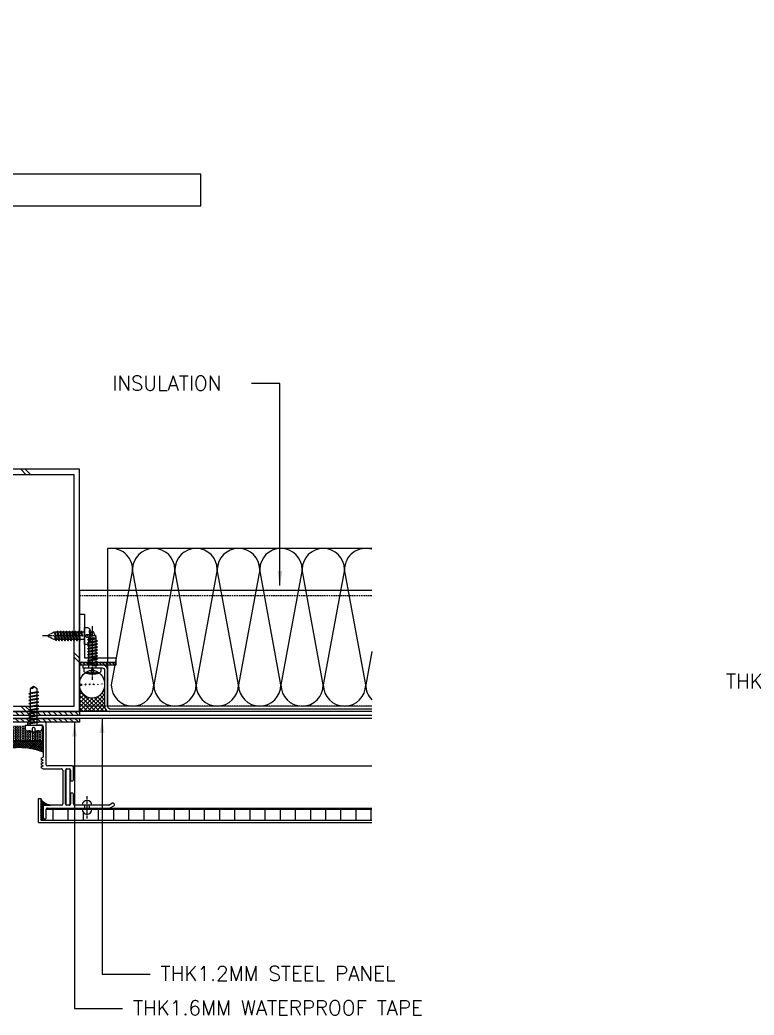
# Model space of a CAD drawing. Header units: millimetres. Extents: x 2352 to 12473, y 635 to 7997.
# Drawn here: x 4859.1 to 5162.1, y 1294.1 to 1704.5 of the extents above; entities that cross this region are included whole.
import ezdxf

# ---------------------------------------------------------------- set-up
doc = ezdxf.new("R2010")
doc.units = ezdxf.units.MM
for name, pattern in [('CENTER', [2, 1.25, -0.25, 0.25, -0.25]), ('CENTER2', [1.125, 0.75, -0.125, 0.125, -0.125]), ('HIDDEN', [9.524999999999999, 6.35, -3.175])]:
    doc.linetypes.add(name, pattern=pattern)
for name, color, linetype in [('1P', 9, 'CENTER'), ('5', 5, 'Continuous'), ('8', 8, 'Continuous'), ('BITS', 9, 'Continuous'), ('Bolt', 1, 'Continuous'), ('C', 7, 'Continuous'), ('CEN1', 1, 'CENTER2'), ('Dims', 1, 'Continuous'), ('HAT', 5, 'Continuous'), ('INSU', 40, 'Continuous'), ('insulation', 1, 'Continuous'), ('M_STL-1', 2, 'Continuous'), ('PART', 7, 'Continuous'), ('PE', 9, 'Continuous'), ('steel', 4, 'Continuous'), ('TEXT', 4, 'Continuous'), ('WALL', 3, 'Continuous')]:
    doc.layers.add(name, color=color, linetype=linetype)
doc.styles.get("Standard").update_dxf_attribs({"font": 'arial.ttf'})
doc.styles.add('style1', font='simplex.shx')
doc.dimstyles.new('Telling', dxfattribs={"dimscale": 2, "dimtxt": 3, "dimasz": 3, "dimexe": 1, "dimexo": 3, "dimgap": 1, "dimtad": 1, "dimdec": 1, "dimrnd": 1, "dimdsep": 46, "dimtxsty": 'Standard', "dimcen": 3, "dimclrd": 1, "dimclre": 1, "dimclrt": 2, "dimadec": 0, "dimazin": 0, "dimtfac": 1, "dimtdec": 1, "dimtofl": 0, "dimtmove": 0, "dimatfit": 0, "dimfxl": 1, "dimtolj": 1, "dimtzin": 0, "dimlwe": -1, "dimarcsym": 0})

# ---------------------------------------------------------------- blocks, each defined once
blk = doc.blocks.new('al mold')
at = {"color": 4}
for p, q in [((-4.09999999995974, 37.41010205150217), (-4.100000000005821, 33.9000000000291)), ((-3.399999999935299, 37.91010205147899), (-3.599999999950351, 37.91010205150371)), ((-2.900000000008731, 32.70000000001746), (-2.899999999948099, 37.41010205150217)), ((-30.43756443470484, 33.33301270195449), (-32.01506350947628, 32.42224318649411)), ((-4.600000000005821, 33.4000000000291), (-30.18756443470484, 33.40000000006336)), ((-31.41506350944136, 31.38301270194957), (-30.11602540378517, 32.13301270194285)), ((-29.86602540378517, 32.20000000005172), (-15.80000000000291, 32.20000000001746)), ((-15.30000000000291, 31.70000000001746), (-15.30000000000291, 27.6930000000291)), ((-14.10000000003492, 27.6930000000291), (-14.10000000002037, 31.70000000001746)), ((-13.60000000000582, 32.20000000001746), (-12.60000000000582, 32.19999999998836)), ((-12.10000000002037, 31.69999999998836), (-12.10000000000582, 17.69999999998254)), ((-10.90000000000873, 17.70000000001164), (-10.89999999999418, 31.70000000001746)), ((-10.39999999999418, 32.20000000001746), (-3.400000000008731, 32.20000000001746)), ((-15.30000000000291, 21.713), (-15.30000000000291, 16.5)), ((-14.10000000000582, 17.69999999998254), (-14.10000000000582, 21.713)), ((-12.60000000000582, 17.19999999998254), (-13.60000000000582, 17.19999999998254)), ((-2.900000000008731, 17.20000000001164), (-10.40000000000873, 17.20000000001164)), ((-1.860769515449647, 16.60000000006403), (-2.900000000008731, 17.20000000001164)), ((-2.900000000008731, 16.00000000011642), (-1.860769515449647, 16.60000000006403)), ((-14.80000000000291, 16), (-4.600000000005821, 16)), ((-4.100000000005821, 15.5), (-4.100000000005821, -1.5)), ((-1.860769515435095, 15.4000000001688), (-2.900000000008731, 16.00000000011642)), ((-2.900000000008731, 14.80000000022119), (-1.860769515435095, 15.4000000001688)), ((-1.860769515449647, 14.20000000027358), (-2.900000000008731, 14.80000000022119)), ((-2.900000000023283, 13.60000000032596), (-1.860769515449647, 14.20000000027358)), ((-1.860769515464199, 13.00000000037835), (-2.900000000023283, 13.60000000032596)), ((-2.900000000023017, 12.40000000043929), (-1.860769515464199, 13.00000000037835)), ((-2.900000000008731, -0.2999999999883585), (-2.900000000023016, 12.40000000043929)), ((-3.600000000005821, -2), (3.100000000005821, -1.999999999984491)), ((3.100000000005821, -0.7999999999728498), (-2.400000000008731, -0.7999999999883585))]:
    blk.add_line(p, q, dxfattribs=at)
for centre, radius, start, end in [((-3.599999999950356, 37.41010205149432), 0.5000000000093863, 89.99999999999945, 179.9999999991003), ((-3.399999999935315, 37.41010205149177), 0.499999999987216, 1.1920210057681e-09, 89.99999999999818), ((-30.18756443470334, 32.90000000006484), 0.4999999999985221, 90.00000000017099, 120.0000000002952), ((-4.600000000004521, 33.9000000000278), 0.4999999999987006, 269.9999999998511, 1.490026257175901e-10), ((-31.76506350947568, 31.98923048461069), 0.499999999992674, 120.0000000005641, 221.5369590342037), ((-31.66506350944503, 31.81602540386355), 0.5000000000206761, 198.4630409680796, 299.9999999991176), ((-29.86602540378341, 31.7000000000522), 0.4999999999995173, 90.00000000020151, 120.0000000002646), ((-15.80000000000291, 31.70000000001746), 0.5, 0, 90), ((-13.60000000001835, 31.70000000001544), 0.5000000000020215, 89.9999999985641, 179.9999999997688), ((-12.60000000002075, 31.69999999998798), 0.5000000000003766, 4.315376591806435e-11, 89.99999999828913), ((-10.3999999999938, 31.70000000001708), 0.5000000000003801, 90.00000000004356, 179.9999999999568), ((-3.400000000008731, 32.70000000001746), 0.5, 270, 0), ((-14.79999999999523, 27.69300000002655), 0.5000000000076756, 179.9999999997073, 281.5369590290152), ((-14.60000000004933, 27.69300000003182), 0.500000000014406, 258.4630409702273, 359.9999999996886), ((-14.80000000001519, 21.71300000000086), 0.4999999999877215, 78.46304096648247, 180.0000000000985), ((-14.59999999999865, 21.71299999999758), 0.4999999999928271, 2.776497014770223e-10, 101.5369590345029), ((-14.80000000000291, 16.5), 0.5, 180, 270), ((-13.60000000000582, 17.69999999998254), 0.5, 180, 270), ((-12.60000000000544, 17.69999999998216), 0.4999999999996216, 269.9999999999566, 4.356087691735729e-11), ((-10.40000000000911, 17.70000000001126), 0.4999999999996199, 179.9999999999564, 270.0000000000433), ((-4.600000000005821, 15.5), 0.5, 0, 90), ((-3.600000000005821, -1.5), 0.5, 180, 270), ((-2.400000000008397, -0.2999999999880245), 0.500000000000334, 180.0000000000383, 269.9999999999617), ((3.100000000006552, -1.299999999974983), 0.5000000000021332, 348.4630409668031, 90.00000000008382), ((3.100000000006402, -1.499999999982236), 0.5000000000022559, 269.9999999999334, 11.53695903317965)]:
    blk.add_arc(centre, radius, start, end, dxfattribs=at)
blk = doc.blocks.new('A$C59F37337')
at = {"layer": '1P', "color": 1, "linetype": 'HIDDEN'}
blk.add_lwpolyline([(0.338621287521164, 0.9658895794630098), (0.5312915162230638, 1.19477642089555), (0.6198928884423367, 1.450536707102628), (0.6295817930677003, 1.7206970170148), (0.5855146189442166, 1.992783929620828), (0.5128477549169475, 2.254324023851268), (0.4367375899037143, 2.492843878665781), (0.3823405126913713, 2.695870073009473), (0.3748129121249804, 2.850929185842006), (0.432804375393971, 2.949783097435329), (0.5489372825559258, 3.001134893266908), (0.7093272118818277, 3.017922960170154), (0.900089741759075, 3.013085684949374), (1.107340450473203, 2.999561454423429), (1.317194916324297, 2.990288655396625), (1.515768717670653, 2.998205674702376), (1.689177432812357, 3.036250899115885), (1.825850710361919, 3.113411876350483), (1.92347448003602, 3.222872797551872), (1.982048741863764, 3.353867014731122), (2.001573495786943, 3.495627879884751), (1.982048741863764, 3.637388745038379), (1.92347448003602, 3.768382962203077), (1.825850710361919, 3.877843883389914), (1.689177432812357, 3.955004860624513), (1.515768717656101, 3.993050085052573), (1.317194916295193, 4.000967104343772), (1.107340450444099, 3.991694305302417), (0.9000897417299711, 3.97817007476192), (0.7093272118818277, 3.97333279954114), (0.5489372825413739, 3.990120866429834), (0.432804375393971, 4.041472662275964), (0.3748129121249804, 4.140326573854736), (0.3823405135062785, 4.295385687443968), (0.4367375967722182, 4.498411887040902), (0.5128477782000118, 4.736931756087188), (0.5855146741250792, 4.998471878009923), (0.6295819008682884, 5.270558836265309), (0.6198930747068516, 5.540719214294995), (0.5312918119907408, 5.796479595540632), (0.3386217290262721, 6.025366563429316)], dxfattribs=at)
at = {"layer": 'Bolt', "color": 1}
for p, q in [((2.866485618376828, 6.991258342262199), (1.603241132894254, 6.991258342262199)), ((2.866485618376828, 6.991258342145784), (2.866485618376828, 5.46192001490931)), ((2.866485618376828, 1.529335744889295), (2.866485618376828, 5.46192001490931)), ((2.874878151373196, 4.97548958459015), (17.88161741852127, 4.97548958464813)), ((3.464444549543259, 1.512687651825445), (4.128492074167298, 5.470175575035)), ((4.845133342161716, 1.512687651825445), (5.509180866785755, 5.470175575035)), ((6.225822134838381, 1.512687651825445), (6.88986965946242, 5.470175575035)), ((7.606510927515046, 1.512687651825445), (8.270558452080877, 5.470175575035)), ((8.987199720133503, 1.512687651825445), (9.651247244757542, 5.470175575035)), ((10.36788851281017, 1.512687651825445), (11.03193603743421, 5.470175575035)), ((11.73531724753411, 1.521381776699172), (12.39936477215815, 5.478869699908728)), ((13.10274598225806, 1.5300759015729), (13.7667935068821, 5.487563824782455)), ((14.470174716982, 1.538770026446628), (15.13422224160604, 5.496257949656183)), ((15.83760345170595, 1.547464151320355), (16.50165097632998, 5.504952074529911)), ((17.88161741852127, 4.97548958464813), (18.86648561837683, 3.495627879899075)), ((17.87886517818151, 2.007373642328275), (2.866485618435036, 2.00737364215388)), ((2.866485618376828, -2.582492697911221e-06), (2.866485618376828, 1.529335744743776)), ((18.86648561837683, 3.495627879899075), (17.87886517818151, 2.007373642328275)), ((2.866485618376828, -2.582347178758937e-06), (1.603241132894254, -2.582347178758937e-06))]:
    blk.add_line(p, q, dxfattribs=at)
at = {"layer": 'Bolt', "color": 1, "linetype": 'Continuous'}
blk.add_line((2.866485618435036, 1.739822318405686), (2.866485618435036, 5.251433441392919), dxfattribs=at)
at = {"layer": 'Bolt', "color": 1}
for points in [[(4.141528887870663, 5.482830296073416), (3.84474531563319, 4.979584393010782), (3.444732674768602, 2.011723938666591), (3.451184491590539, 1.521381776699172), (3.760871697413677, 2.011723938666591), (4.386697925823682, 4.979584393010782), (4.141528887870663, 5.476378425525809)], [(5.522217680547328, 5.482830296073416), (5.225434108251648, 4.979584393010782), (4.825421467387059, 2.011723938666591), (4.831873284208996, 1.521381776699172), (5.141560490032134, 2.011723938666591), (5.767386718500347, 4.979584393010782), (5.522217680547328, 5.476378425525809)], [(6.902906473165785, 5.482830296073416), (6.606122900928312, 4.979584393010782), (6.206110260063724, 2.011723938666591), (6.212562076827453, 1.521381776699172), (6.522249282650591, 2.011723938666591), (7.148075511118805, 4.979584393010782), (6.902906473165785, 5.476378425525809)], [(8.283595265784243, 5.482830296073416), (7.986811693604977, 4.979584393010782), (7.586799052740389, 2.011723938666591), (7.593250869504118, 1.521381776699172), (7.902938075327256, 2.011723938666591), (8.52876430379547, 4.979584393010782), (8.283595265784243, 5.476378425525809)], [(9.664284058460908, 5.482830296073416), (9.367500486223435, 4.979584393010782), (8.967487845417054, 2.011723938666591), (8.973939662180783, 1.521381776699172), (9.283626868003921, 2.011723938666591), (9.909453096413927, 4.979584393010782), (9.664284058460908, 5.476378425525809)], [(11.04497285113757, 5.482830296073416), (10.7481892789001, 4.979584393010782), (10.34817663803551, 2.011723938666591), (10.35462845485745, 1.521381776699172), (10.66431566068059, 2.011723938666591), (11.29014188909059, 4.979584393010782), (11.04497285113757, 5.476378425525809)], [(12.41240158586152, 5.491524420947144), (12.11561801362404, 4.98827851788451), (11.71560537275946, 2.020418063540319), (11.72205718958139, 1.5300759015729), (12.03174439540453, 2.020418063540319), (12.65757062381454, 4.98827851788451), (12.41240158586152, 5.485072550399536)], [(13.77983032058546, 5.500218545820871), (13.48304674834799, 4.996972642758237), (13.0830341074834, 2.029112188414047), (13.08948592430534, 1.538770026446628), (13.39917313012847, 2.029112188414047), (14.02499935853848, 4.996972642758237), (13.77983032058546, 5.493766675273264)], [(15.14725905530941, 5.508912670694599), (14.85047548307193, 5.005666767631965), (14.45046284220734, 2.037806313287774), (14.45691465902928, 1.547464151320355), (14.76660186485242, 2.037806313287774), (15.39242809326242, 5.005666767631965), (15.14725905530941, 5.502460800146991)], [(16.51468779003335, 5.517606795568327), (16.21790421779588, 5.014360892505692), (15.81789157693129, 2.046500438161502), (15.82434339375322, 1.556158276194083), (16.13403059957636, 2.046500438161502), (16.75985682798637, 5.014360892505692), (16.51468779003335, 5.511154925020719)]]:
    blk.add_lwpolyline(points, dxfattribs=at)
for centre, radius, start, end in [((9.613624817315213, 3.495627262126845), 9.61380586560537, 164.7437715706449, 195.256218429644), ((1.60324130146364, 5.680444000833859), 1.310814341272848, 90.00000736962083, 164.7437715702928), ((1.603241132894254, 1.310811979426262), 1.31081456174951, 195.2562184294334, 270), ((18.82668353201188, 2.454023469842468), 1.04236459704184, 87.81166195339638, 204.8997216168427)]:
    blk.add_arc(centre, radius, start, end, dxfattribs=at)
blk = doc.blocks.new('A$C1041300C')
at = {"layer": 'CEN1', "linetype": 'CENTER'}
blk.add_line((3.499998653744115, -7.232301868498325e-08), (3.499998653744115, 22.14709833574307), dxfattribs=at)
at = {"layer": 'CEN1'}
for p, q in [((1.999998653744115, 17.3769393296534), (3.12354821653571, 19.74987745612452)), ((1.999998653744115, 16.20282862207387), (1.999998653744115, 17.3769393296534)), ((1.999998653744115, 17.12083107503713), (3.535107884657918, 17.12083107503713)), ((4.999998653744115, 17.3769393296534), (3.876449090967071, 19.74987745612452)), ((4.999998653744115, 16.81551384876366), (4.999998653744115, 17.3769393296534)), ((1.999998653744115, 14.96989482287609), (1.999998653744115, 15.70366632682271)), ((1.999998653744115, 13.7369610236783), (1.999998653744115, 14.47073252762493)), ((1.999998653744115, 12.50402722448052), (1.999998653744115, 13.23779872842715)), ((4.999998653744115, 15.58128317828232), (4.999998653744115, 16.31635155352706)), ((4.999998653744115, 14.34834937908454), (4.999998653744115, 15.08212088303117)), ((4.999998653744115, 13.11541557988676), (4.999998653744115, 13.84918708383339)), ((4.999998653744115, 11.88248178068898), (4.999998653744115, 12.6162532846356)), ((1.999998653744115, 11.27109342528274), (1.999998653744115, 12.00486492922937)), ((1.999998653744115, 10.03815962608496), (1.999998653744115, 10.77193113003159)), ((1.999998653744115, 8.805225826887181), (1.999998653744115, 9.538997330833809)), ((1.999998653744115, 7.5722920276894), (1.999998653744115, 8.306063531636028)), ((4.999998653744115, 10.6495479814912), (4.999998653744115, 11.38331948543782)), ((4.999998653744115, 9.416614182293415), (4.999998653744115, 10.15038568624004)), ((4.999998653744115, 8.183680383095634), (4.999998653744115, 8.917451887042262)), ((6.999998653744115, 4.875604595887125), (-1.346255885437131e-06, 4.875604595887125)), ((-1.346255885437131e-06, 4.875604595887125), (-1.346255885437131e-06, 3.881604595881072)), ((1.999998653744115, 6.339358228491619), (1.999998653744115, 7.073129732438247)), ((1.999998653744115, 4.875604595887125), (1.999998653744115, 5.840195933240466)), ((4.999998653744115, 6.950746583897853), (4.999998653744115, 7.684518087844481)), ((4.999998653744115, 4.875604595887125), (4.999998653744115, 6.451584288661252)), ((6.999998653744115, 3.881604595881072), (6.999998653744115, 4.875604595887125))]:
    blk.add_line(p, q, dxfattribs=at)
at = {"layer": 'CEN1', "linetype": 'Continuous'}
for p, q in [((5.487659101054305, 16.5155086172017), (1.999998653744115, 17.12083107503713)), ((4.999998653744115, 16.31635155352706), (1.999998653744115, 16.93789699730405)), ((5.478206172352657, 16.62132789853786), (2.247834591486026, 17.12083107503713)), ((4.999998653744115, 16.81551384877821), (3.535107884657918, 17.12083107503713)), ((5.478206172352657, 16.62132789853786), (4.999998653744115, 16.81551384877821)), ((5.487660077691544, 16.5155086172017), (4.999998653744115, 16.31635155352706)), ((5.487659101054305, 15.28127794670581), (1.503524978994392, 15.93592182561406)), ((5.487659101054305, 14.04834414750803), (1.503524978994392, 14.70298802641628)), ((5.487659101054305, 12.8154103483248), (1.503524978994392, 13.4700542272185)), ((1.513310942988028, 16.00367155838467), (1.999998653744115, 16.20282862207387)), ((1.513310942988028, 14.77073775918689), (1.999998653744115, 14.96989482287609)), ((1.513310942988028, 13.53780395998911), (1.999998653744115, 13.7369610236783)), ((1.513310942988028, 12.30487016079132), (1.999998653744115, 12.50402722448052)), ((1.522763871689676, 15.89785227704851), (1.999998653744115, 15.70366632682271)), ((1.522763871689676, 14.66491847785073), (1.999998653744115, 14.47073252762493)), ((1.522763871689676, 13.43198467865295), (1.999998653744115, 13.23779872842715)), ((5.478206172352657, 15.38709722804197), (1.562346240432817, 16.03193561009539)), ((5.478206172352657, 14.15416342884419), (1.562346240432817, 14.79900181089761)), ((5.478206172352657, 12.9212296296464), (1.562346240432817, 13.56606801169983)), ((5.478206172352657, 11.68829583046318), (1.562346240432817, 12.33313421250205)), ((4.999998653744115, 15.58128317828232), (1.999998653744115, 16.20282862207387)), ((4.999998653744115, 15.08212088303117), (1.999998653744115, 15.70366632682271)), ((4.999998653744115, 14.34834937908454), (1.999998653744115, 14.96989482287609)), ((4.999998653744115, 13.84918708383339), (1.999998653744115, 14.47073252762493)), ((4.999998653744115, 13.11541557988676), (1.999998653744115, 13.7369610236783)), ((4.999998653744115, 12.6162532846356), (1.999998653744115, 13.23779872842715)), ((4.999998653744115, 11.88248178068898), (1.999998653744115, 12.50402722448052)), ((5.478206172352657, 15.38709722804197), (4.999998653744115, 15.58128317828232)), ((5.487660077691544, 15.28127794670581), (4.999998653744115, 15.08212088303117)), ((5.478206172352657, 14.15416342884419), (4.999998653744115, 14.34834937908454)), ((5.487660077691544, 14.04834414750803), (4.999998653744115, 13.84918708383339)), ((5.478206172352657, 12.9212296296464), (4.999998653744115, 13.11541557988676)), ((5.487660077691544, 12.8154103483248), (4.999998653744115, 12.6162532846356)), ((5.487659101054305, 11.58247654912702), (1.503524978994392, 12.23712042802072)), ((5.487659101054305, 10.34954274992924), (1.503524978994392, 11.00418662882294)), ((5.487659101054305, 9.116608950731461), (1.503524978994392, 9.771252829625155)), ((5.487659101054305, 7.88367515153368), (1.503524978994392, 8.538319030427374)), ((1.513310942988028, 11.07193636159354), (1.999998653744115, 11.27109342528274)), ((1.513310942988028, 9.839002562410315), (1.999998653744115, 10.03815962608496)), ((1.513310942988028, 8.606068763212534), (1.999998653744115, 8.805225826887181)), ((1.522763871689676, 12.19905087945517), (1.999998653744115, 12.00486492922937)), ((1.522763871689676, 10.96611708027194), (1.999998653744115, 10.77193113003159)), ((1.522763871689676, 9.733183281074162), (1.999998653744115, 9.538997330833809)), ((1.522763871689676, 8.50024948187638), (1.999998653744115, 8.306063531636028)), ((5.478206172352657, 10.45536203126539), (1.562346240432817, 11.10020041330426)), ((5.478206172352657, 9.222428232067614), (1.562346240432817, 9.867266614106484)), ((5.478206172352657, 7.989494432869833), (1.562346240432817, 8.634332814908703)), ((4.999998653744115, 11.38331948543782), (1.999998653744115, 12.00486492922937)), ((4.999998653744115, 10.6495479814912), (1.999998653744115, 11.27109342528274)), ((4.999998653744115, 10.15038568624004), (1.999998653744115, 10.77193113003159)), ((4.999998653744115, 9.416614182293415), (1.999998653744115, 10.03815962608496)), ((4.999998653744115, 8.917451887042262), (1.999998653744115, 9.538997330833809)), ((4.999998653744115, 8.183680383095634), (1.999998653744115, 8.805225826887181)), ((4.999998653744115, 7.684518087844481), (1.999998653744115, 8.306063531636028)), ((5.478206172352657, 11.68829583046318), (4.999998653744115, 11.88248178068898)), ((5.487660077691544, 11.58247654912702), (4.999998653744115, 11.38331948543782)), ((5.478206172352657, 10.45536203126539), (4.999998653744115, 10.6495479814912)), ((5.487660077691544, 10.34954274992924), (4.999998653744115, 10.15038568624004)), ((5.478206172352657, 9.222428232067614), (4.999998653744115, 9.416614182293415)), ((5.487660077691544, 9.116608950731461), (4.999998653744115, 8.917451887042262)), ((3.553274688922102, 5.737208916936652), (1.502551265817601, 6.072451432031812)), ((5.487659101054305, 6.650741352335899), (1.503524978994392, 7.305385231229593)), ((1.512337229811237, 6.140201164816972), (1.999998653744115, 6.339358228491619)), ((1.513310942988028, 7.373134964014753), (1.999998653744115, 7.5722920276894)), ((1.521790158498334, 6.034381883480819), (1.999998653744115, 5.840195933240466)), ((1.522763871689676, 7.2673156826786), (1.999998653744115, 7.073129732438247)), ((3.571277151422692, 5.839092326525133), (1.561372527241474, 6.168465216513141)), ((5.478206172352657, 6.756560633672052), (1.562346240432817, 7.401399015710922)), ((4.999998653744115, 6.950746583897853), (1.999998653744115, 7.5722920276894)), ((4.999998653744115, 6.451584288661252), (1.999998653744115, 7.073129732438247)), ((3.571277151422692, 5.839092326525133), (1.999998653744115, 6.339358228491619)), ((3.553274688922102, 5.737208916936652), (1.999998653744115, 5.840195933240466)), ((5.478206172352657, 7.989494432869833), (4.999998653744115, 8.183680383095634)), ((5.487660077691544, 7.88367515153368), (4.999998653744115, 7.684518087844481)), ((5.478206172352657, 6.756560633672052), (4.999998653744115, 6.950746583897853)), ((5.487660077691544, 6.650741352335899), (4.999998653744115, 6.451584288661252))]:
    blk.add_line(p, q, dxfattribs=at)
at = {"layer": 'CEN1'}
blk.add_lwpolyline([(0.9512557543348521, 2.629158046038356), (1.176022271232796, 2.82882168739161), (1.430105659470428, 2.925517006457085), (1.700517437202507, 2.94393250689609), (1.974269122598344, 2.90875669234083), (2.238372233827249, 2.844678066452616), (2.479838289014879, 2.776385132863652), (2.685678806359647, 2.728566395235248), (2.842905304001761, 2.725910357214161), (2.942897901360993, 2.786734601890203), (2.99451112296083, 2.903873030256364), (3.010968094560667, 3.063788622748689), (3.005491941934451, 3.252944359803223), (2.991305790841579, 3.457803221856011), (2.981632767055999, 3.664828189343098), (2.989695996351657, 3.860482242715079), (3.028718604487949, 4.031228362408001), (3.107878925264231, 4.165785698758555), (3.220176124508725, 4.261898081880645), (3.354564576045959, 4.319565511745168), (3.499998653744115, 4.338787988381227), (3.645432731456822, 4.319565511745168), (3.779821182994056, 4.261898081880645), (3.89211838223855, 4.165785698758555), (3.971278703014832, 4.031228362408001), (4.010301311151125, 3.860482242715079), (4.018364540446782, 3.664828189343098), (4.008691516661202, 3.457803221856011), (3.99450536556833, 3.252944359803223), (3.989029212942114, 3.063788622748689), (4.005486184541951, 2.903873030256364), (4.057099406141788, 2.786734601890203), (4.15709200350102, 2.725910357214161), (4.314318501448724, 2.728566395584494), (4.520159020932624, 2.776385135643068), (4.761625081970124, 2.844678075838601), (5.025728204549523, 2.908756714576157), (5.299479908673675, 2.943932550333557), (5.569891714345431, 2.925517081515864), (5.823975141582196, 2.828821806586348), (6.048741710357717, 2.629158223979175)], dxfattribs=at)
at = {"layer": 'CEN1', "linetype": 'Continuous'}
for centre, radius, start, end in [((3.499998653744115, 19.48468763688288), 0.4604786335005783, 35.16271065099291, 144.8372893490071), ((5.407449355436256, 16.56167453716625), 0.09254929831818978, 330.0753500000829, 40.13387999998038), ((1.593521665257867, 15.95750563842012), 0.092548723075396, 150.0753500000829, 220.1338790000141), ((1.593521665257867, 14.72457183922234), 0.092548723075396, 150.0753500000829, 220.1338790000141), ((1.593521665257867, 13.49163804002455), 0.092548723075396, 150.0753500000829, 220.1338790000141), ((5.407449355436256, 15.32744386668492), 0.09254929831818978, 330.0753500000829, 40.13387999998038), ((5.407449355436256, 14.09451006748714), 0.09254929831818978, 330.0753500000829, 40.13387999998038), ((5.407449355436256, 12.86157626828935), 0.09254929831818978, 330.0753500000829, 40.13387999998038), ((1.593521665257867, 12.25870424082677), 0.092548723075396, 150.0753500000829, 220.1338790000141), ((1.593521665257867, 11.02577044162899), 0.092548723075396, 150.0753500000829, 220.1338790000141), ((1.593521665257867, 9.792836642431212), 0.092548723075396, 150.0753500000829, 220.1338790000141), ((1.593521665257867, 8.55990284323343), 0.092548723075396, 150.0753500000829, 220.1338790000141), ((5.407449355436256, 11.62864246909157), 0.09254929831818978, 330.0753500000829, 40.13387999998038), ((5.407449355436256, 10.39570866989379), 0.09254929831818978, 330.0753500000829, 40.13387999998038), ((5.407449355436256, 9.162774870696012), 0.09254929831818978, 330.0753500000829, 40.13387999998038), ((1.592547952066525, 6.094035244837869), 0.09254929831818978, 150.0753500000829, 220.1338790000141), ((1.593521665257867, 7.32696904403565), 0.092548723075396, 150.0753500000829, 220.1338790000141), ((3.532022934770794, 5.793502625994734), 0.060163949408453, 290.6850699997776, 49.27288000020389), ((5.407449355436256, 7.929841071498231), 0.09254929831818978, 330.0753500000829, 40.13387999998038), ((5.407449355436256, 6.69690727230045), 0.09254929831818978, 330.0753500000829, 40.13387999998038)]:
    blk.add_arc(centre, radius, start, end, dxfattribs=at)
at = {"layer": 'CEN1'}
for centre, radius, start, end in [((1.300824739213567, 3.88213462618296), 1.300826193443084, 180.0233455472083, 254.4113847707092), ((3.499998417843017, 11.6392371722759), 9.363632576391865, 254.2050207283972, 285.7949832713291), ((5.699172664317302, 3.882134687373764), 1.300826097444183, 285.588619205721, 359.9766517547331)]:
    blk.add_arc(centre, radius, start, end, dxfattribs=at)
blk = doc.blocks.new('111')
at = {"color": 8, "linetype": 'HIDDEN'}
blk.add_line((1764.312698567124, -990.8855611533224), (1764.312698567124, -1003.670441484002), dxfattribs=at)
at = {"layer": 'WALL', "lineweight": 30, "ltscale": 6, "rotation": 180}
blk.add_blockref('A$C1041300C', (1767.812697220794, -981.5099565575401), dxfattribs=at)

msp = doc.modelspace()

# ---------------------------------------------------------------- hatches: boundary and pattern name
at = {"linetype": 'Continuous'}
h = msp.add_hatch(dxfattribs=at)
h.set_pattern_fill('ANSI31', color=1, scale=0.3, angle=89.99999999999987, style=0)
h.set_pattern_definition([(134.9999999999999, (8036.457351930017, 8407.030807213116), (-0.6735192090801876, -0.6735192090801853), [])])
h.paths.add_polyline_path([(4883.777587650853, 1438.475983631521), (4883.777587650853, 1439.47598363478), (4898.777587650853, 1439.477963725294), (4898.777587650853, 1438.4779637225)])
h = msp.add_hatch(dxfattribs=at)
h.set_pattern_fill('ANSI31', color=1, scale=0.5, angle=-2.544443745170813e-14, style=0)
h.set_pattern_definition([(135, (17496.49945894982, -782.756992940529), (1.122532015133644, 1.122532015133644), [])])
h.paths.add_polyline_path([(4833.809601093686, 1417.676155609821), (4833.809601093686, 1419.276155609827), (4883.77758765062, 1419.276155609812), (4883.77758765062, 1417.676155591194)])
h = msp.add_hatch(dxfattribs=at)
h.set_pattern_fill('ANSI31', color=1, scale=0.5, angle=-2.544443745170813e-14, style=0)
h.set_pattern_definition([(135, (17496.49945894982, -785.5569929591438), (1.122532015133644, 1.122532015133644), [])])
h.paths.add_polyline_path([(4833.809601093686, 1414.876155591206), (4833.809601093686, 1416.476155591212), (4883.77758765062, 1416.476155591197), (4883.77758765062, 1414.87615557258)])
h = msp.add_hatch()
h.set_pattern_fill('MUDST', color=9, scale=2)
h.set_pattern_definition([(0, (-2931792.831367144, 591738.3088391443), (1, 0.5), [0.5, -0.5, 0, -0.5, 0, -0.5])])
edge = h.paths.add_edge_path()
edge.add_arc((4868.297587650948, 1413.120773322132), 0.5, 0, 90)
edge.add_line((4868.297587650948, 1413.620773322132), (4868.297587648754, 1413.541003243461))
edge.add_line((4868.297587648754, 1413.541003243461), (4868.297587648754, 1412.54806342807))
edge.add_arc((4866.978573992385, 1412.425093751526), 1.324733394700508, -74.5402887624806, 5.3262046995221795, ccw=False)
edge.add_arc((4864.801956568694, 1420.423294776878), 9.61380586503861, 254.74378156880658, 285.25622842980977, ccw=False)
edge.add_arc((4862.638941322331, 1412.442620767841), 1.34527850357386, 172.1321397672501, 254.180980656934, ccw=False)
edge.add_line((4861.306326724144, 1412.626774466896), (4861.306326724144, 1413.620773322132))
edge.add_line((4861.306326724144, 1413.620773322132), (4858.777587650464, 1413.620773322132))
edge.add_line((4858.777587650464, 1413.620773322132), (4858.777587649057, 1407.267551718462))
edge.add_line((4858.777587649057, 1407.267551718462), (4868.797587650948, 1407.267551718462))
edge.add_line((4868.797587650948, 1407.267551718462), (4868.797587650948, 1413.120773322132))
edge = h.paths.add_edge_path()
edge.add_line((4858.777587650464, 1413.620773322132), (4856.248848573093, 1413.620773322132))
edge.add_line((4856.248848573093, 1413.620773322132), (4856.248848573093, 1412.627833382293))
edge.add_arc((4854.916030351236, 1412.44288616934), 1.345589047254665, -74.17569845243412, 7.9001434610050865, ccw=False)
edge.add_arc((4852.753217493033, 1420.423294776413), 9.61380586503861, 254.74378156880658, 285.25622842980977, ccw=False)
edge.add_arc((4850.590570125607, 1412.442860960104), 1.345609914203037, 172.144463369613, 254.16869766607988, ccw=False)
edge.add_line((4849.257587648483, 1412.626773322067), (4849.257587650911, 1413.620773322132))
edge.add_arc((4849.257587650911, 1413.120773322132), 0.5, 90, 180)
edge.add_line((4848.757587650911, 1413.120773322132), (4848.757587648165, 1407.267551718462))
edge.add_line((4848.757587648165, 1407.267551718462), (4858.777587649057, 1407.267551718462))
edge.add_line((4858.777587649057, 1407.267551718462), (4858.777587650464, 1413.620773322132))
h = msp.add_hatch()
h.set_pattern_fill('ANSI37', color=9, scale=5)
h.set_pattern_definition([(45, (-2931792.831367144, 591738.8088391443), (-0.4419417382415922, 0.4419417382415922), []), (135, (-2931792.831367144, 591738.8088391443), (-0.4419417382415922, -0.4419417382415922), [])])
h.paths.add_polyline_path([(4868.797587650948, 1407.267551718462), (4858.777587650464, 1407.267551718462), (4858.777587650464, 1404.416289215741, -0.09592227088804034), (4868.797587650948, 1402.476155578225)])
h.paths.add_polyline_path([(4858.777587650464, 1407.267551718462), (4848.757587650911, 1407.267551718462), (4848.757587650911, 1402.476155578574, -0.09592227088226533), (4858.777587650464, 1404.416289215741)])
at = {"layer": '8', "linetype": 'Continuous'}
h = msp.add_hatch(dxfattribs=at)
h.set_pattern_fill('_USER', color=256, scale=1.2, angle=225, style=0, double=1, pattern_type=0)
h.set_pattern_definition([(225, (1404.690501566787, -5570.856187864949), (0.8485281374238568, -0.8485281374238571), []), (314.9999999999999, (1404.690501566787, -5570.856187864949), (0.8485281374238572, 0.8485281374238568), [])])
edge = h.paths.add_edge_path()
edge.add_ellipse((4888.990969181104, 1430.031158939673), major_axis=(3.636901274422179, -3.636901274422178), ratio=0.9999999999958953, start_angle=-141.92316092990887, end_angle=52.1671227828499, ccw=False)
edge.add_line((4883.885115832367, 1429.97958402634), (4883.885115832367, 1423.458761591188))
edge.add_arc((4879.385115831668, 1423.458761590387), 4.500000000852651, 343.20855289553083, 360.0000000101094, ccw=False)
edge.add_line((4883.693247678268, 1422.158761590908), (4894.099187642845, 1422.159184023491))
edge.add_line((4894.099187642845, 1422.159184023491), (4894.094136457701, 1430.672864094988))
edge = h.paths.add_edge_path()
edge.add_arc((4887.534399745564, 1286.483577479623), 133.0490276276789, 86.44756626583819, 91.56632046344998, ccw=False)
edge.add_arc((4896.094941539501, 1421.182466972779), 1.931630551329373, 223.135125452622, 260.5675452358853, ccw=False)
edge.add_line((4894.685347173174, 1419.861770069896), (4894.194255630762, 1420.528588641915))
edge.add_line((4894.194255630762, 1420.528588641915), (4894.074638956736, 1421.275983632266))
edge.add_line((4894.074638956736, 1421.275983632266), (4894.099187642845, 1422.159184023491))
edge.add_line((4894.099187642845, 1422.159184023491), (4883.8976317286, 1422.158761590908))
edge.add_line((4883.8976317286, 1422.158761590908), (4883.8976317286, 1419.482892030719))
at = {"layer": 'HAT'}
h = msp.add_hatch(dxfattribs=at)
h.set_pattern_fill('LINE', color=1, scale=50, angle=270, style=0)
h.set_pattern_definition([(270, (-2004327.146892647, 83630.48781814294), (6.25, -1.148106374200644e-15), [])])
h.paths.add_polyline_path([(5004.332006707831, 1378.976155578217), (4888.860600350934, 1378.976155578435, -1), (4884.860600350934, 1378.976155578435), (4869.997587648963, 1378.976155578479), (4869.99758764873, 1375.466053526397, -0.4142135621983465), (4869.49758764873, 1374.966053526688), (4869.397587649102, 1374.966053526688, -0.683464533285663), (4869.397587650034, 1374.476155578464), (5004.332006708297, 1374.476155578319)])
at = {"layer": 'PE'}
h = msp.add_hatch(dxfattribs=at)
h.set_pattern_fill('ANSI37', color=251, scale=2, angle=180)
h.set_pattern_definition([(225, (30110.77959271571, 38656.40789908388), (0.1767766952966368, -0.1767766952966369), []), (314.9999999999999, (30110.77959271571, 38656.40789908388), (0.1767766952966369, 0.1767766952966368), [])])
h.paths.add_polyline_path([(4867.77758764899, 1374.476155577999), (4869.397587648869, 1374.476155577999, 0.6834645350742955), (4869.397587649102, 1374.966053526688), (4869.297587648776, 1374.966053526688, -0.4142135623340931), (4868.797587649009, 1375.466053526688), (4868.797587649009, 1380.176155578185, -0.4142135623694755), (4869.297587649009, 1380.676155578185), (4871.803650746398, 1380.676155578185, -0.2665383191581536), (4867.77758764899, 1383.476155578464)])

# ---------------------------------------------------------------- linework, layer by layer
at = {"color": 1, "linetype": 'HIDDEN', "ltscale": 0.5}
for p, q in [((4861.785966886717, 1516.976155609504), (4859.485966886437, 1519.276155609783)), ((4863.587200469847, 1516.976155609969), (4861.287200469567, 1519.276155609783)), ((4883.777587650853, 1441.267776373454), (4881.477587650574, 1443.567776373733)), ((4883.77758765062, 1439.466542790324), (4881.477587650574, 1441.766542790603)), ((4861.785966887415, 1419.276155609783), (4859.485966887136, 1421.576155609597)), ((4863.587200470545, 1419.276155609783), (4861.287200470266, 1421.576155609597))]:
    msp.add_line(p, q, dxfattribs=at)
at = {"color": 4, "linetype": 'ByBlock'}
for p, q in [((5004.332006709694, 1469.276155609361), (4883.77758765062, 1469.276155609376)), ((5004.332006709694, 1419.276155609783), (4710.690903969153, 1419.276155609856)), ((4880.697587648916, 1396.876155577906), (5004.33200670853, 1396.876155577658))]:
    msp.add_line(p, q, dxfattribs=at)
at = {"color": 1, "linetype": 'HIDDEN', "ltscale": 0.1}
for p, q in [((5004.332006709694, 1466.976155609605), (4883.77758765062, 1466.976155609678)), ((5004.332006709694, 1421.576155609917), (4883.77758765062, 1421.576155610062))]:
    msp.add_line(p, q, dxfattribs=at)
at = {"color": 9}
msp.add_line((4848.757587650911, 1407.267551718462), (4868.797587650948, 1407.267551718462), dxfattribs=at)
at = {"color": 3, "linetype": 'ByBlock'}
for points in [[(4883.77758765062, 1419.276155609783), (4883.777587650853, 1519.276155609783), (4833.777587650853, 1519.276155610249), (4833.77758765062, 1419.276155610249)], [(4881.477587650574, 1421.576155610062), (4881.477587650807, 1516.976155609969), (4836.0775876509, 1516.976155609969), (4836.077587650667, 1421.576155610062)]]:
    msp.add_lwpolyline(points, close=True, dxfattribs=at)
msp.add_lwpolyline([(4898.777587650853, 1439.477963725294), (4883.777587650853, 1439.477963725294), (4883.777587650853, 1459.477963725294), (4885.777587650853, 1459.477963725294), (4885.777587650853, 1441.477963725294), (4898.777587650853, 1441.477963725294)], close=True)
at = {"color": 2, "linetype": 'Continuous'}
for points in [[(4883.777587650853, 1438.475983631521), (4883.777587650853, 1439.47598363478), (4898.777587650853, 1439.477963725294), (4898.777587650853, 1438.4779637225)], [(4833.809601093686, 1417.676155609821), (4833.809601093686, 1419.276155609827), (4883.77758765062, 1419.276155609812), (4883.77758765062, 1417.676155591194)], [(4833.809601093686, 1414.876155591206), (4833.809601093686, 1416.476155591212), (4883.77758765062, 1416.476155591197), (4883.77758765062, 1414.87615557258)]]:
    msp.add_lwpolyline(points, close=True, dxfattribs=at)
at = {"color": 5}
msp.add_arc((4858.777587650464, 1377.571613022774), 26.8446761929564, 68.08328986914628, 111.9167101283379, dxfattribs=at)
at = {"layer": '5', "linetype": 'ByBlock'}
msp.add_line((4896.037943248448, 1420.475215374536, -5.964961060557646e-09), (5004.332006708762, 1420.475215374536, -5.964961060557646e-09), dxfattribs=at)
at = {"layer": '5', "linetype": 'ByBlock', "elevation": -5.964961060557646e-09}
msp.add_lwpolyline([(4896.037943248448, 1420.475215374536, -0.3067575731138748), (4895.299560735511, 1421.475983631986), (4895.293224245819, 1436.475983631521, 0.414213562373095), (4893.293224245819, 1438.475983631521), (4885.093224245633, 1438.475983631521), (4885.093224245633, 1437.2759836318), (4893.093224245633, 1437.2759836318, -0.414213562373095), (4894.093224245633, 1436.2759836318), (4894.099560735558, 1421.275983632266, 0.414213562373095), (4896.099560735558, 1419.275983632266), (4896.299560735511, 1419.275983632266)], format="xyb", dxfattribs=at)
at = {"layer": '8', "linetype": 'Continuous'}
msp.add_ellipse((4888.935405948243, 1430.533822928875, -2.982480528699954e-09), major_axis=(-1.758018069076567e-15, -5.742160702917317), ratio=0.8986588464251173, dxfattribs=at)
at = {"layer": 'BITS', "color": 1, "linetype": 'CENTER'}
msp.add_line((4886.860600350934, 1375.17755258859), (4886.860600350934, 1384.612036863648), dxfattribs=at)
at = {"layer": 'BITS', "color": 1}
for p, q in [((4888.860600350934, 1380.676155578185), (4884.860600350934, 1380.676155578185)), ((4885.860600350934, 1378.976155578464), (4885.860600350934, 1380.676155578185)), ((4887.860600350934, 1378.976155578464), (4887.860600350934, 1380.676155578185)), ((4888.860600350934, 1378.976155578464), (4884.860600350934, 1378.976155578464))]:
    msp.add_line(p, q, dxfattribs=at)
for centre, start, end in [((4886.860600350934, 1380.676155578185), 0, 180), ((4886.860600350934, 1378.976155578464), 180, 0)]:
    msp.add_arc(centre, 1.999999999999972, start, end, dxfattribs=at)
at = {"layer": 'C', "color": 6}
msp.add_line((4883.77758765062, 1469.359144817412), (4883.77758765062, 1419.276155609783), dxfattribs=at)
at = {"layer": 'INSU', "color": 40}
msp.add_lwpolyline([(4870.750572114062, 1419.276155609899, -3.016431583117582e-06), (4870.750451456799, 1419.276155609899, -3.016431583117582e-06)], format="xyb", dxfattribs=at)
at = {"layer": 'insulation'}
for p, q in [((4905.604253643236, 1477.830525206125, -5.964961060557646e-09), (4896.858099797086, 1430.322832898426, -5.964961060557646e-09)), ((4905.604253643236, 1477.830525206591, -5.964961060557646e-09), (4896.858099797086, 1430.322832898426, -5.964961060557646e-09)), ((4914.350407489386, 1430.322832898426, -5.964961060557646e-09), (4905.604253643236, 1477.830525206125, -5.964961060557646e-09)), ((4923.096561335537, 1477.830525206125, -5.964961060557646e-09), (4914.350407489386, 1430.322832898426, -5.964961060557646e-09)), ((4931.842715181687, 1430.322832898426, -5.964961060557646e-09), (4923.096561335537, 1477.830525206125, -5.964961060557646e-09)), ((4940.588869027837, 1477.830525206125, -5.964961060557646e-09), (4931.842715181687, 1430.322832898426, -5.964961060557646e-09)), ((4940.588869027837, 1477.830525206125, -5.964961060557646e-09), (4931.842715181687, 1430.322832898426, -5.964961060557646e-09)), ((4949.335022873987, 1430.322832898426, -5.964961060557646e-09), (4940.588869027837, 1477.830525206125, -5.964961060557646e-09)), ((4958.081176720138, 1477.830525206125, -5.964961060557646e-09), (4949.335022873987, 1430.322832898426, -5.964961060557646e-09)), ((4966.827330566288, 1430.322832898426, -5.964961060557646e-09), (4958.081176720138, 1477.830525206125, -5.964961060557646e-09)), ((4975.573484412438, 1477.830525206125, -5.964961060557646e-09), (4966.827330566288, 1430.322832898426, -5.964961060557646e-09)), ((4984.319638258588, 1430.322832898426, -5.964961060557646e-09), (4975.573484412438, 1477.830525206125, -5.964961060557646e-09)), ((4993.065792104739, 1477.830525206125, -5.964961060557646e-09), (4984.319638258588, 1430.322832898426, -5.964961060557646e-09)), ((5001.811945950889, 1430.322832898426, -5.964961060557646e-09), (4993.065792104739, 1477.830525206125, -5.964961060557646e-09)), ((5004.33200670853, 1444.011395114096, -5.964961060557646e-09), (5001.811945950889, 1430.322832898426, -5.964961060557646e-09))]:
    msp.add_line(p, q, dxfattribs=at)
at = {"layer": 'insulation', "elevation": -5.964961060557646e-09}
msp.add_lwpolyline([(5004.33200670853, 1486.576679052043), (4895.299517964289, 1486.576679052043), (4895.299518197353, 1421.57668170004), (5004.33200670853, 1421.589805276468)], dxfattribs=at)
at = {"layer": 'insulation'}
for centre, start, end in [((4896.858099797086, 1477.830525206591, -5.964961060557646e-09), 0, 100.2650470436263), ((4914.350407489386, 1477.830525206053, -5.964961060557646e-09), 0, 180), ((4931.842715181687, 1477.830525206125, -5.964961060557646e-09), 0, 180), ((4949.335022873987, 1477.830525206125, -5.964961060557646e-09), 0, 180), ((4966.827330566288, 1477.830525206125, -5.964961060557646e-09), 0, 180), ((4984.319638258588, 1477.830525206125, -5.964961060557646e-09), 0, 180), ((5001.811945950889, 1477.830525206125, -5.964961060557646e-09), 73.25374992701124, 180), ((4905.604253643236, 1430.322832898426, -5.964961060557646e-09), 180, 0), ((4923.096561335537, 1430.322832898426, -5.964961060557646e-09), 180, 0), ((4940.588869027837, 1430.322832898426, -5.964961060557646e-09), 180, 0), ((4940.588869027837, 1430.322832898426, -5.964961060557646e-09), 180, 0), ((4958.081176720138, 1430.322832898426, -5.964961060557646e-09), 180, 0), ((4975.573484412438, 1430.322832898426, -5.964961060557646e-09), 180, 0), ((4993.065792104739, 1430.322832898426, -5.964961060557646e-09), 180, 0), ((5010.558099797039, 1430.322832898426, -5.964961060557646e-09), 180, 224.6130252931571)]:
    msp.add_arc(centre, 8.746153846153902, start, end, dxfattribs=at)
at = {"layer": 'M_STL-1'}
msp.add_lwpolyline([(4829.27758765062, 1704.52259490994), (4829.27758765062, 1655.507287580898, -0.414213562373095), (4814.610920983643, 1640.840620914387), (4733.77758765062, 1640.840620914387), (4733.77758765062, 1627.840620914852), (4933.77758765062, 1627.840620914387), (4933.77758765062, 1640.840620914387), (4852.944254317597, 1640.840620914387, -0.414213562373095), (4838.27758765062, 1655.507287580898), (4838.27758765062, 1704.52259490994)], format="xyb", dxfattribs=at)
at = {"layer": 'PART', "color": 11}
for p, q in [((5004.332006709927, 1417.676155591194), (4710.69090396892, 1417.676155591194)), ((5004.332006709927, 1416.476155591183), (4710.69090396892, 1416.476155591197))]:
    msp.add_line(p, q, dxfattribs=at)
at = {"layer": 'PE'}
for p, q in [((4866.77758764899, 1383.476155578464), (4867.77758764899, 1383.476155578464)), ((4866.77758764899, 1373.476155578464), (4866.77758764899, 1383.476155578464)), ((4866.77758764899, 1373.476155578464), (5004.33200670853, 1373.476155578406))]:
    msp.add_line(p, q, dxfattribs=at)
at = {"layer": 'PE', "color": 9}
msp.add_line((4872.77758764899, 1379.476155578464), (5004.332006708297, 1379.476155578421), dxfattribs=at)
at = {"layer": 'PE', "color": 1}
for p, q in [((4869.997587648963, 1378.976155578464), (5004.33200670853, 1378.976155578217)), ((4867.77758764899, 1374.476155578464), (5004.332006708297, 1374.476155578319))]:
    msp.add_line(p, q, dxfattribs=at)
at = {"layer": 'PE', "color": 251}
msp.add_lwpolyline([(4867.77758764899, 1374.476155577999), (4869.397587648869, 1374.476155577999, 0.683464535074295), (4869.397587649102, 1374.966053526688), (4869.297587648776, 1374.966053526688, -0.4142135623449749), (4868.797587649009, 1375.466053526688), (4868.797587649009, 1380.176155578185, -0.4142135623694754), (4869.297587649009, 1380.676155578185), (4871.803650746398, 1380.676155578185, -0.2665383191581533), (4867.77758764899, 1383.476155578464)], format="xyb", close=True, dxfattribs=at)
at = {"layer": 'PE', "color": 9}
msp.add_arc((4869.302098066823, 1374.721104552344), 0.2629035190051611, 291.2975568766811, 68.70244309451766, dxfattribs=at)
at = {"layer": 'steel', "color": 4}
msp.add_lwpolyline([(4878.097587649056, 1381.176155578185, 0.4142135623535348), (4878.497587648963, 1380.776155578278), (4879.497587648963, 1380.776155578278, 0.4142135623738967), (4879.897587649102, 1381.176155578185), (4879.897587649102, 1385.183155577935), (4879.897587648869, 1393.665190465588), (4879.897587648869, 1395.176155578185, 0.4142135623645707), (4879.497587648963, 1395.576155578092), (4878.497587648963, 1395.576155578092, 0.4142135623649505), (4878.097587649056, 1395.176155578185)], format="xyb", close=True, dxfattribs=at)
msp.add_arc((4869.302098066823, 1374.721104552344), 0.2629035190028061, 291.2975568766811, 68.70244309451766, dxfattribs=at)

# ---------------------------------------------------------------- block references
at = {"extrusion": (0, 0, -1), "zscale": -1, "rotation": 90}
msp.add_blockref('A$C59F37337', (-4861.306329306492, 1410.80966996013), dxfattribs=at)
at = {"layer": 'HAT', "xscale": -1}
for p, rotation in [((5872.163148804146, -313.8347348417592), 270), ((3124.78052567858, 450.8904224783764, -5.964961060557646e-09), 180)]:
    msp.add_blockref('111', p, dxfattribs=dict(at, rotation=rotation))
at = {"layer": 'steel', "rotation": 180}
msp.add_blockref('al mold', (4865.897587648869, 1412.876155577906), dxfattribs=at)

# ---------------------------------------------------------------- texts
at = {"layer": 'TEXT', "char_height": 6, "attachment_point": 1, "style": 'style1'}
for s, insert, width in [('INSULATION', (4897.231417929332, 1557.690481178681, -5.964961060557646e-09), 63.01319053315638), ('THK1.6MM WATERPROOF TAPE', (5150.460450007857, 1434.821730031137), 147.632721352822), ('THK1.2MM STEEL PANEL', (4917.197232746796, 1314.250611340249), 147.632721352822), ('THK1.6MM WATERPROOF TAPE', (4905.808722187343, 1300.112432283961), 147.632721352822)]:
    msp.add_mtext(s, dxfattribs=dict(at, insert=insert, width=width))

# ---------------------------------------------------------------- leaders
at = {"layer": 'Dims'}
for points in [[(4966.407219098459, 1471.21475290574, -5.964961060557646e-09), (4966.407219098459, 1554.54298095846, -5.964961060557646e-09), (4954.693889245667, 1554.54298095846, -5.964961060557646e-09)], [(4893.043265229833, 1416.476155591183), (4893.043028125117, 1311.030370560751), (4912.814797688785, 1311.030370560751)], [(4881.65478286361, 1414.876155576334), (4881.654517565665, 1296.892191504463), (4901.426287129332, 1296.892191504463)]]:
    msp.add_leader(points, dimstyle='Telling', override={"dimgap": 1, "dimtad": 0}, dxfattribs=at)

doc.saveas('drawing.dxf')
